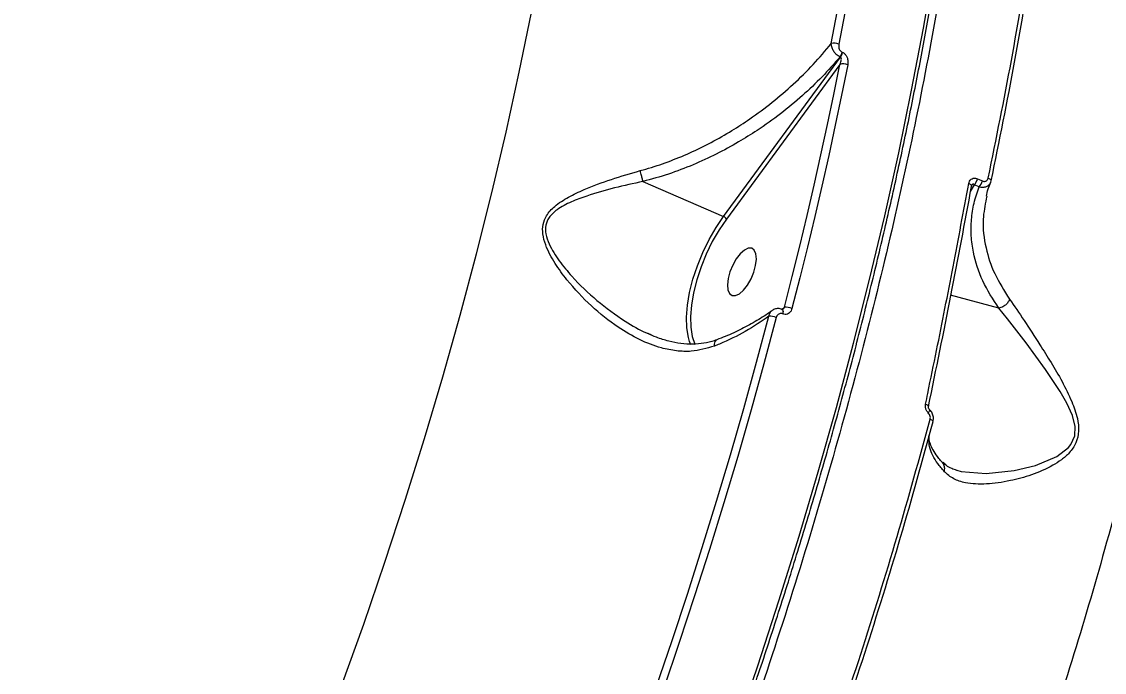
# Model space of a CAD drawing. Header units: millimetres. Extents: x -8092 to 6423, y -6886 to 5604.
# Drawn here: x 1203.1 to 1393.3, y -2804.6 to -2690.2 of the extents above; entities that cross this region are included whole.
import ezdxf

# ---------------------------------------------------------------- set-up
doc = ezdxf.new("R2010")
doc.units = ezdxf.units.MM
for name, color, linetype in [('DIKOM_ОБЪЕКТ', 7, 'Continuous'), ('DIKOM_РАЗМЕР_ЗОНА', 7, 'Continuous'), ('DIKOM_РАЗМЕР_ОБЪЕКТА', 7, 'Continuous')]:
    doc.layers.add(name, color=color, linetype=linetype)
doc.styles.add('style1', font='arial.ttf', dxfattribs={"width": 0.8})
doc.dimstyles.new('1-50', dxfattribs={"dimtxt": 300, "dimasz": 200, "dimexe": 100, "dimexo": 0, "dimgap": 100, "dimtad": 1, "dimtxsty": 'style1', "dimcen": 200, "dimclrd": 7, "dimclre": 7, "dimclrt": 7, "dimadec": 1, "dimazin": 2, "dimtfac": 1, "dimtmove": 0, "dimatfit": 2, "dimfxl": 0, "dimlwd": 25, "dimlwe": 18, "dimarcsym": 0})

# ---------------------------------------------------------------- blocks, each defined once
blk = doc.blocks.new('*D9')
at = {"layer": 'Defpoints', "color": 0, "transparency": 16777216}
for p in [(-8092.06, -86.27), (4664.84, -1471.84), (4664.84, -6785.92)]:
    blk.add_point(p, dxfattribs=at)
at = {"layer": 'DIKOM_РАЗМЕР_ЗОНА', "color": 7, "lineweight": 18, "transparency": 16777216}
for p, q in [((-8092.06, -86.27), (-8092.06, -6885.92)), ((4664.84, -1471.84), (4664.84, -6885.92))]:
    blk.add_line(p, q, dxfattribs=at)
at = {"layer": 'DIKOM_РАЗМЕР_ЗОНА', "color": 7, "lineweight": 25, "transparency": 16777216}
blk.add_line((-7892.06, -6785.92), (4464.84, -6785.92), dxfattribs=at)
at = {"layer": 'DIKOM_РАЗМЕР_ЗОНА', "color": 7, "transparency": 16777216}
for points in [[(-7892.06, -6752.58), (-7892.06, -6819.25), (-8092.06, -6785.92)], [(4464.84, -6752.58), (4464.84, -6819.25), (4664.84, -6785.92)]]:
    blk.add_solid(points, dxfattribs=at)
at = {"layer": 'DIKOM_РАЗМЕР_ЗОНА', "color": 7, "transparency": 16777216, "insert": (-2159.84, -6532.75), "char_height": 300, "attachment_point": 5, "style": 'style1'}
blk.add_mtext('12760', dxfattribs=at)
blk = doc.blocks.new('*D10')
at = {"layer": 'Defpoints', "color": 0, "transparency": 16777216}
for p in [(-65.22, 5603.5), (2870.75, -5504.88), (6323.39, -5504.88)]:
    blk.add_point(p, dxfattribs=at)
at = {"layer": 'DIKOM_РАЗМЕР_ЗОНА', "color": 7, "lineweight": 18, "transparency": 16777216}
for p, q in [((-65.22, 5603.5), (6423.39, 5603.5)), ((2870.75, -5504.88), (6423.39, -5504.88))]:
    blk.add_line(p, q, dxfattribs=at)
at = {"layer": 'DIKOM_РАЗМЕР_ЗОНА', "color": 7, "lineweight": 25, "transparency": 16777216}
blk.add_line((6323.39, 5403.5), (6323.39, -5304.88), dxfattribs=at)
at = {"layer": 'DIKOM_РАЗМЕР_ЗОНА', "color": 7, "transparency": 16777216}
for points in [[(6290.06, 5403.5), (6356.72, 5403.5), (6323.39, 5603.5)], [(6290.06, -5304.88), (6356.72, -5304.88), (6323.39, -5504.88)]]:
    blk.add_solid(points, dxfattribs=at)
at = {"layer": 'DIKOM_РАЗМЕР_ЗОНА', "color": 7, "transparency": 16777216, "insert": (6070.22, 308.83), "char_height": 300, "attachment_point": 5, "rotation": 90, "style": 'style1'}
blk.add_mtext('11100', dxfattribs=at)
blk = doc.blocks.new('*D11')
at = {"layer": 'Defpoints', "color": 0, "transparency": 16777216}
for p in [(-6092.06, -310.77), (2568.27, -2361.54), (2568.27, -4925.78)]:
    blk.add_point(p, dxfattribs=at)
at = {"layer": 'DIKOM_РАЗМЕР_ОБЪЕКТА', "color": 7, "lineweight": 18, "transparency": 16777216}
for p, q in [((-6092.06, -310.77), (-6092.06, -5025.78)), ((2568.27, -2361.54), (2568.27, -5025.78))]:
    blk.add_line(p, q, dxfattribs=at)
at = {"layer": 'DIKOM_РАЗМЕР_ОБЪЕКТА', "color": 7, "lineweight": 25, "transparency": 16777216}
blk.add_line((-5892.06, -4925.78), (2368.27, -4925.78), dxfattribs=at)
at = {"layer": 'DIKOM_РАЗМЕР_ОБЪЕКТА', "color": 7, "transparency": 16777216}
for points in [[(-5892.06, -4892.44), (-5892.06, -4959.11), (-6092.06, -4925.78)], [(2368.27, -4892.44), (2368.27, -4959.11), (2568.27, -4925.78)]]:
    blk.add_solid(points, dxfattribs=at)
at = {"layer": 'DIKOM_РАЗМЕР_ОБЪЕКТА', "color": 7, "transparency": 16777216, "insert": (-2605.9, -4672.61), "char_height": 300, "attachment_point": 5, "style": 'style1'}
blk.add_mtext('8660', dxfattribs=at)
blk = doc.blocks.new('*D12')
at = {"layer": 'Defpoints', "color": 0, "transparency": 16777216}
for p in [(529.59, 4103.5), (2292.6, -3779.74), (5226.02, -3779.74)]:
    blk.add_point(p, dxfattribs=at)
at = {"layer": 'DIKOM_РАЗМЕР_ОБЪЕКТА', "color": 7, "lineweight": 18, "transparency": 16777216}
for p, q in [((529.59, 4103.5), (5326.02, 4103.5)), ((2292.6, -3779.74), (5326.02, -3779.74))]:
    blk.add_line(p, q, dxfattribs=at)
at = {"layer": 'DIKOM_РАЗМЕР_ОБЪЕКТА', "color": 7, "lineweight": 25, "transparency": 16777216}
blk.add_line((5226.02, 3903.5), (5226.02, -3579.74), dxfattribs=at)
at = {"layer": 'DIKOM_РАЗМЕР_ОБЪЕКТА', "color": 7, "transparency": 16777216}
for points in [[(5192.69, 3903.5), (5259.35, 3903.5), (5226.02, 4103.5)], [(5192.69, -3579.74), (5259.35, -3579.74), (5226.02, -3779.74)]]:
    blk.add_solid(points, dxfattribs=at)
at = {"layer": 'DIKOM_РАЗМЕР_ОБЪЕКТА', "color": 7, "transparency": 16777216, "insert": (4972.85, 245.42), "char_height": 300, "attachment_point": 5, "rotation": 90, "style": 'style1'}
blk.add_mtext('7880', dxfattribs=at)

msp = doc.modelspace()

# ---------------------------------------------------------------- linework, layer by layer
at = {"layer": 'DIKOM_ОБЪЕКТ', "color": 7, "linetype": 'Continuous', "lineweight": 15}
for p, q in [((1326.438, -2724.459), (1346.986, -2696.465)), ((1346.986, -2696.465), (1346.901, -2696.428)), ((1347.265, -2695.596), (1347.351, -2695.633)), ((1346.896, -2697.734), (1326.936, -2724.927)), ((1371.062, -2717.843), (1371.916, -2718.227)), ((1312.276, -2718.325), (1326.438, -2724.459)), ((1370.486, -2718.88), (1369.789, -2720.052)), ((1371.342, -2719.265), (1370.486, -2718.88)), ((1373.414, -2718.205), (1373.321, -2718.438)), ((1372.667, -2720.889), (1372.597, -2721.353)), ((1374.809, -2740.6), (1366.34, -2738.29)), ((1336.669, -2740.808), (1337.124, -2740.43)), ((1336.725, -2740.817), (1336.698, -2740.805)), ((1336.839, -2741.591), (1336.812, -2741.579)), ((1313.121, -2745.004), (1313.654, -2745.204)), ((1320.698, -2747.016), (1320.468, -2746.427))]:
    msp.add_line(p, q, dxfattribs=at)
at = {"layer": 'DIKOM_ОБЪЕКТ', "color": 7, "linetype": 'Continuous', "lineweight": 15, "flags": 128}
for points in [[(1345.364, -2694.071), (1347.214, -2684.235), (1348.908, -2674.479), (1350.445, -2664.81), (1351.824, -2655.235), (1353.043, -2645.762), (1354.103, -2636.395), (1355.001, -2627.142), (1355.738, -2618.008)], [(1357.081, -2617.959), (1356.343, -2627.112), (1355.442, -2636.386), (1354.381, -2645.774), (1353.159, -2655.269), (1351.777, -2664.864), (1350.237, -2674.554), (1348.539, -2684.332), (1346.684, -2694.19)], [(1276.011, -2937.53), (1281.474, -2926.736), (1286.813, -2915.842), (1292.024, -2904.856), (1297.103, -2893.789), (1302.044, -2882.649), (1306.845, -2871.445), (1311.5, -2860.188), (1316.006, -2848.886), (1320.359, -2837.549), (1324.556, -2826.187), (1328.593, -2814.81), (1332.466, -2803.426), (1336.172, -2792.046), (1339.709, -2780.678), (1343.073, -2769.334), (1346.261, -2758.021), (1349.271, -2746.75), (1352.099, -2735.53), (1354.745, -2724.372), (1357.205, -2713.282), (1359.477, -2702.273), (1361.56, -2691.352), (1363.452, -2680.529)], [(1242.175, -2850.193), (1246.688, -2839.454), (1251.054, -2828.667), (1255.267, -2817.841), (1259.324, -2806.986), (1263.221, -2796.113), (1266.955, -2785.232), (1270.521, -2774.352), (1273.918, -2763.484), (1277.141, -2752.639), (1280.187, -2741.825), (1283.055, -2731.054), (1285.74, -2720.335), (1288.241, -2709.678), (1290.555, -2699.093), (1292.68, -2688.59)], [(1337.124, -2740.43), (1338.495, -2735.04), (1339.823, -2729.663), (1341.11, -2724.3), (1342.353, -2718.952), (1343.554, -2713.621), (1344.712, -2708.307), (1345.826, -2703.011), (1346.896, -2697.734)], [(1348.257, -2697.842), (1347.184, -2703.131), (1346.067, -2708.44), (1344.907, -2713.766), (1343.703, -2719.111), (1342.457, -2724.471), (1341.167, -2729.847), (1339.835, -2735.237), (1338.461, -2740.64)], [(1372.942, -2717.717), (1373.066, -2717.772), (1373.175, -2717.833), (1373.267, -2717.896), (1373.341, -2717.961), (1373.393, -2718.026), (1373.423, -2718.089), (1373.43, -2718.149), (1373.414, -2718.205)], [(1369.51, -2718.693), (1369.645, -2718.75), (1369.762, -2718.811), (1369.858, -2718.876), (1369.93, -2718.943), (1369.977, -2719.009), (1369.996, -2719.073), (1369.994, -2719.112)], [(1369.994, -2719.112), (1369.988, -2719.133), (1369.953, -2719.187)], [(1320.468, -2746.427), (1320.262, -2745.714), (1319.993, -2744.044), (1319.94, -2742.141), (1320.106, -2740.048), (1320.485, -2737.815), (1321.069, -2735.493), (1321.844, -2733.136), (1322.792, -2730.801), (1323.892, -2728.542), (1325.117, -2726.411), (1326.438, -2724.459)], [(1326.936, -2724.927), (1325.655, -2726.821), (1324.467, -2728.887), (1323.401, -2731.078), (1322.481, -2733.342), (1321.729, -2735.626), (1321.163, -2737.878), (1320.795, -2740.043), (1320.635, -2742.073), (1320.686, -2743.919), (1320.947, -2745.538), (1321.411, -2746.892), (1321.459, -2746.992)], [(1329.951, -2737.409), (1330.65, -2736.511), (1331.27, -2735.426), (1331.759, -2734.243), (1332.079, -2733.058), (1332.203, -2731.967), (1332.121, -2731.057), (1331.84, -2730.404), (1331.383, -2730.058), (1330.786, -2730.05), (1330.098, -2730.379), (1329.375, -2731.018), (1328.676, -2731.917), (1328.056, -2733.002), (1327.567, -2734.184), (1327.247, -2735.37), (1327.123, -2736.461), (1327.205, -2737.371), (1327.486, -2738.025), (1327.943, -2738.37), (1328.54, -2738.378), (1329.228, -2738.049), (1329.951, -2737.409)], [(1336.698, -2740.805), (1336.704, -2740.808), (1336.787, -2740.88), (1336.841, -2741.001), (1336.864, -2741.165), (1336.854, -2741.361), (1336.812, -2741.579)], [(1336.723, -2740.816), (1336.731, -2740.82), (1336.814, -2740.892), (1336.869, -2741.013), (1336.891, -2741.177), (1336.881, -2741.373), (1336.839, -2741.591)], [(1367.43, -2769.059), (1368.173, -2769.286), (1372.562, -2769.628), (1377.491, -2769.106), (1381.247, -2768.229), (1384.967, -2766.666), (1387.067, -2765.058), (1387.472, -2764.55), (1388.148, -2763.028), (1388.223, -2761.407), (1387.749, -2759.455), (1386.778, -2757.268), (1385.597, -2755.215), (1383.02, -2751.351), (1379.579, -2746.656), (1376.297, -2742.431), (1374.82, -2740.603), (1374.818, -2740.601), (1374.818, -2740.601)], [(1314.612, -2807.181), (1317.395, -2799.006), (1320.091, -2790.831), (1322.701, -2782.662), (1325.222, -2774.5), (1327.653, -2766.35), (1329.995, -2758.215), (1332.245, -2750.099), (1334.402, -2742.006)], [(1335.698, -2742.231), (1333.536, -2750.342), (1331.281, -2758.476), (1328.935, -2766.629), (1326.498, -2774.797), (1323.971, -2782.976), (1321.356, -2791.164), (1318.654, -2799.357), (1315.865, -2807.551)], [(1361.929, -2757.442), (1362.066, -2757.493), (1362.186, -2757.548), (1362.285, -2757.604), (1362.361, -2757.659), (1362.411, -2757.712), (1362.433, -2757.762), (1362.433, -2757.793)], [(1362.413, -2758.997), (1362.508, -2758.862), (1362.583, -2758.737), (1362.634, -2758.627), (1362.66, -2758.535), (1362.66, -2758.466), (1362.637, -2758.424)], [(1362.743, -2760.119), (1362.867, -2760.175), (1362.977, -2760.232), (1363.07, -2760.29), (1363.145, -2760.348), (1363.199, -2760.404), (1363.232, -2760.456), (1363.241, -2760.504), (1363.228, -2760.546)]]:
    msp.add_lwpolyline(points, dxfattribs=at)
at = {"layer": 'DIKOM_ОБЪЕКТ', "color": 7, "linetype": 'Continuous', "lineweight": 15}
for centre, radius, start, end in [((1345.855, -2695.999), 1.99, 65.37876, 104.30513), ((1345.139, -2695.16), 2.171, 324.2544, 348.42489), ((1345.227, -2695.199), 2.168, 324.24363, 348.44942), ((1347.434, -2699.592), 1.934, 64.80108, 106.14364), ((1368.949, -2717.347), 2.171, 315.08113, 346.80295), ((1369.791, -2717.73), 2.182, 315.28716, 346.82178), ((1326.097, -2725.32), 0.927, 25.07715, 68.37029), ((1337.434, -2742.821), 2.41, 64.77386, 97.39472), ((1334.625, -2744.566), 2.57, 65.31868, 94.98173)]:
    msp.add_arc(centre, radius, start, end, dxfattribs=at)
for points, knots in [([(1330.469, -2442.055), (1330.486, -2442.071), (1333.182, -2444.56), (1338.014, -2450.622), (1344.847, -2460.293), (1350.876, -2471.137), (1356.187, -2482.905), (1360.767, -2495.566), (1364.7, -2509.314), (1367.939, -2524.151), (1370.458, -2540.049), (1372.2, -2556.659), (1373.179, -2573.906), (1373.423, -2591.705), (1372.936, -2610.345), (1371.687, -2629.798), (1369.663, -2650.014), (1366.908, -2670.548), (1363.449, -2691.322), (1359.328, -2712.254), (1354.476, -2733.686), (1348.88, -2755.563), (1342.542, -2777.818), (1335.6, -2799.961), (1328.093, -2821.919), (1320.071, -2843.625), (1311.402, -2865.431), (1302.09, -2887.265), (1292.151, -2909.05), (1282.243, -2929.405), (1272.479, -2948.327), (1262.953, -2965.846), (1253.098, -2983.059), (1242.934, -2999.914), (1232.575, -3016.231), (1222.07, -3031.932), (1212.57, -3045.462), (1206.503, -3053.646), (1204.033, -3056.979)], [0, 0, 0, 0, 0.0001878, 0.0303399, 0.0605166, 0.0906687, 0.1199697, 0.1492932, 0.1785942, 0.2087462, 0.238923, 0.2690752, 0.2983756, 0.3276989, 0.3569994, 0.3871512, 0.4173275, 0.4474792, 0.4767801, 0.5061036, 0.5354043, 0.5655563, 0.595733, 0.6258848, 0.6551857, 0.684509, 0.7138099, 0.7439619, 0.7741383, 0.8042904, 0.8297913, 0.8553221, 0.8808531, 0.9066257, 0.9323986, 0.9575224, 0.982703, 1, 1, 1, 1]), ([(1276.563, -2937.678), (1277.475, -2935.895), (1280.122, -2930.725), (1284.419, -2922.095), (1289.415, -2911.765), (1294.294, -2901.356), (1299.052, -2890.877), (1303.688, -2880.335), (1308.196, -2869.738), (1312.574, -2859.095), (1316.819, -2848.413), (1320.926, -2837.701), (1324.894, -2826.965), (1328.719, -2816.216), (1332.398, -2805.46), (1335.928, -2794.705), (1339.307, -2783.96), (1342.533, -2773.233), (1345.602, -2762.531), (1348.513, -2751.864), (1351.263, -2741.238), (1353.85, -2730.662), (1356.273, -2720.144), (1358.529, -2709.691), (1360.617, -2699.312), (1362.534, -2689.014), (1364.281, -2678.805), (1365.855, -2668.692), (1367.255, -2658.684), (1368.48, -2648.788), (1369.53, -2639.01), (1370.403, -2629.359), (1371.098, -2619.842), (1371.615, -2610.465), (1371.954, -2601.236), (1372.115, -2592.162), (1372.096, -2583.249), (1371.899, -2574.505), (1371.523, -2565.935), (1370.968, -2557.546), (1370.235, -2549.345), (1369.324, -2541.337), (1368.236, -2533.529), (1366.972, -2525.926), (1365.532, -2518.535), (1363.917, -2511.36), (1362.129, -2504.408), (1360.168, -2497.682), (1358.037, -2491.19), (1355.736, -2484.935), (1353.268, -2478.923), (1350.633, -2473.158), (1347.835, -2467.645), (1344.875, -2462.388), (1341.755, -2457.391), (1338.48, -2452.656), (1335.043, -2448.201), (1331.956, -2444.536), (1329.954, -2442.471), (1329.204, -2441.697)], [0, 0, 0, 0, 0.0093744, 0.0271863, 0.0449986, 0.0628103, 0.0806222, 0.0984341, 0.1162461, 0.1340579, 0.1518697, 0.1696816, 0.1874937, 0.2053059, 0.2231182, 0.2409305, 0.2587432, 0.2765562, 0.2943691, 0.3121826, 0.3299962, 0.34781, 0.3656246, 0.3834392, 0.4012543, 0.4190698, 0.436886, 0.4547026, 0.4725197, 0.4903375, 0.5081561, 0.525975, 0.5437949, 0.5616157, 0.5794368, 0.5972593, 0.6150822, 0.6329063, 0.6507312, 0.6685569, 0.6863837, 0.7042114, 0.7220396, 0.739869, 0.7576987, 0.775529, 0.7933594, 0.8111899, 0.8290198, 0.8468486, 0.8646758, 0.8825006, 0.9003223, 0.9181399, 0.9359523, 0.9537585, 0.9715573, 0.9893479, 1, 1, 1, 1]), ([(1373.529, -2498.367), (1373.806, -2498.625), (1376.297, -2500.954), (1380.61, -2506.168), (1386.412, -2514.054), (1391.897, -2523.165), (1397.021, -2533.453), (1401.686, -2545.014), (1405.749, -2557.587), (1409.162, -2571.178), (1411.892, -2585.763), (1413.85, -2600.861), (1415.068, -2616.375), (1415.592, -2632.206), (1415.44, -2648.783), (1414.577, -2666.08), (1412.987, -2684.054), (1410.653, -2702.708), (1407.545, -2721.994), (1403.631, -2741.96), (1398.946, -2762.314), (1393.615, -2782.569), (1387.724, -2802.549), (1381.353, -2822.179), (1374.335, -2842.012), (1366.67, -2861.986), (1358.377, -2882.037), (1349.695, -2901.608), (1340.678, -2920.649), (1331.385, -2939.119), (1321.618, -2957.437), (1311.385, -2975.523), (1300.736, -2993.365), (1293.378, -3004.833), (1289.7, -3010.565)], [0, 0, 0, 0, 0.0036232, 0.03267732, 0.06202071, 0.09136405, 0.1238023, 0.15626567, 0.18870375, 0.22209789, 0.25551985, 0.28891353, 0.32033135, 0.35177296, 0.38319047, 0.41551435, 0.44786489, 0.48018897, 0.51368208, 0.54717538, 0.58114963, 0.61512426, 0.64703366, 0.67896783, 0.71087771, 0.74371704, 0.77658329, 0.80942319, 0.8407557, 0.87211054, 0.90344315, 0.93562061, 0.9678222, 1, 1, 1, 1]), ([(1372.942, -2717.717), (1374.345, -2710.807), (1377.151, -2696.989), (1380.502, -2676.615), (1383.263, -2656.517), (1384.496, -2643.486), (1385.113, -2636.971)], [0, 0, 0, 0, 0.2484765, 0.496955, 0.7484764, 1, 1, 1, 1]), ([(1385.568, -2637.578), (1384.96, -2644.005), (1383.746, -2656.857), (1381.014, -2676.836), (1377.667, -2697.255), (1374.832, -2711.222), (1373.414, -2718.205)], [0, 0, 0, 0, 0.2484763, 0.4969512, 0.7484741, 1, 1, 1, 1]), ([(1311.806, -2716.415), (1312.134, -2716.324), (1313.781, -2715.867), (1316.71, -2714.889), (1321.851, -2712.781), (1326.652, -2710.226), (1331.404, -2707.133), (1335.032, -2704.434), (1338.754, -2701.226), (1342.247, -2697.784), (1344.325, -2695.309), (1345.364, -2694.071)], [0, 0, 0, 0, 0.0242954, 0.1222489, 0.2202162, 0.4215155, 0.5118854, 0.6322333, 0.7525893, 0.8762915, 1, 1, 1, 1]), ([(1346.901, -2696.428), (1346.826, -2696.389), (1346.58, -2696.261), (1346.186, -2695.938), (1345.771, -2695.422), (1345.469, -2694.815), (1345.369, -2694.347), (1345.364, -2694.109), (1345.364, -2694.071)], [0, 0, 0, 0, 0.0891939, 0.2936151, 0.4896168, 0.7163527, 0.954563, 1, 1, 1, 1]), ([(1346.684, -2694.19), (1346.668, -2694.349), (1346.638, -2694.63), (1346.743, -2695.03), (1346.913, -2695.334), (1347.102, -2695.515), (1347.227, -2695.577), (1347.265, -2695.596)], [0, 0, 0, 0, 0.3025558, 0.534675, 0.725459, 0.9171072, 1, 1, 1, 1]), ([(1346.901, -2696.428), (1345.868, -2697.605), (1343.803, -2699.957), (1340.296, -2703.287), (1336.496, -2706.444), (1332.724, -2709.142), (1328.942, -2711.499), (1325.192, -2713.539), (1321.067, -2715.435), (1316.763, -2717.086), (1313.77, -2717.911), (1312.274, -2718.323)], [0, 0, 0, 0, 0.1183254, 0.2366529, 0.3581413, 0.4796265, 0.5712573, 0.6768274, 0.7823871, 0.8912045, 1, 1, 1, 1]), ([(1346.896, -2697.734), (1346.959, -2697.584), (1347.068, -2697.318), (1347.138, -2696.955), (1347.136, -2696.714), (1347.094, -2696.575), (1347.048, -2696.501), (1347.004, -2696.476), (1346.986, -2696.465)], [0, 0, 0, 0, 0.3509825, 0.6182773, 0.8028598, 0.8793041, 0.9492275, 1, 1, 1, 1]), ([(1347.351, -2695.633), (1347.408, -2695.661), (1347.605, -2695.759), (1347.902, -2696.049), (1348.172, -2696.54), (1348.331, -2697.168), (1348.283, -2697.604), (1348.257, -2697.842)], [0, 0, 0, 0, 0.0796452, 0.2757084, 0.470769, 0.7105828, 1, 1, 1, 1]), ([(1324.827, -2747.259), (1323.484, -2747.65), (1321.306, -2748.285), (1318.146, -2748.14), (1315.09, -2747.539), (1311.621, -2746.189), (1307.457, -2743.753), (1303.103, -2740.261), (1299.432, -2736.376), (1296.772, -2732.731), (1295.29, -2730.013), (1294.626, -2727.644), (1294.643, -2725.835), (1295.338, -2724.111), (1296.892, -2722.47), (1299.19, -2721.012), (1302.522, -2719.44), (1306.728, -2717.872), (1310.103, -2716.904), (1311.806, -2716.415)], [0, 0, 0, 0, 0.0742571, 0.1205062, 0.1678173, 0.2375789, 0.3094465, 0.405672, 0.5047056, 0.5602504, 0.6168571, 0.6484798, 0.675388, 0.7024598, 0.7386861, 0.7871117, 0.836818, 0.9176533, 1, 1, 1, 1]), ([(1312.274, -2718.323), (1312.231, -2718.135), (1312.145, -2717.759), (1311.995, -2717.15), (1311.881, -2716.701), (1311.824, -2716.482), (1311.806, -2716.415)], [0, 0, 0, 0, 0.3252832, 0.6505672, 0.8925273, 1, 1, 1, 1]), ([(1369.51, -2718.693), (1369.552, -2718.543), (1369.636, -2718.241), (1369.927, -2717.912), (1370.298, -2717.734), (1370.695, -2717.711), (1370.946, -2717.801), (1371.062, -2717.843)], [0, 0, 0, 0, 0.21316932, 0.42646305, 0.63060177, 0.82895266, 1, 1, 1, 1]), ([(1371.916, -2718.227), (1371.995, -2718.256), (1372.162, -2718.316), (1372.422, -2718.306), (1372.664, -2718.199), (1372.855, -2717.998), (1372.913, -2717.81), (1372.942, -2717.717)], [0, 0, 0, 0, 0.1798241, 0.3800722, 0.5811969, 0.7907358, 1, 1, 1, 1]), ([(1312.276, -2718.325), (1310.602, -2718.685), (1307.228, -2719.411), (1303.035, -2720.607), (1299.663, -2721.862), (1297.369, -2723.033), (1295.791, -2724.444), (1295.117, -2725.989), (1295.168, -2727.644), (1295.936, -2729.809), (1297.533, -2732.32), (1300.323, -2735.684), (1304.162, -2739.377), (1308.63, -2742.59), (1311.677, -2744.469), (1313.047, -2744.977), (1313.121, -2745.004)], [0, 0, 0, 0, 0.1078205, 0.2173853, 0.2807155, 0.3450993, 0.3901159, 0.4226908, 0.455249, 0.4947605, 0.5669348, 0.6411626, 0.7698243, 0.9015455, 0.9946697, 1, 1, 1, 1]), ([(1312.274, -2718.323), (1312.274, -2718.323), (1312.274, -2718.324), (1312.275, -2718.324), (1312.276, -2718.325), (1312.276, -2718.325)], [0, 0, 0, 0, 0.28818085, 0.69167304, 1, 1, 1, 1]), ([(1361.929, -2757.442), (1362.06, -2756.813), (1362.713, -2753.669), (1364.364, -2745.587), (1366.808, -2733.25), (1368.609, -2723.548), (1369.51, -2718.693)], [0, 0, 0, 0, 0.0480627, 0.2403234, 0.6198783, 1, 1, 1, 1]), ([(1369.953, -2719.187), (1368.769, -2725.554), (1366.399, -2738.305), (1363.732, -2751.327), (1362.396, -2757.846)], [0, 0, 0, 0, 0.4993574, 1, 1, 1, 1]), ([(1374.809, -2740.6), (1373.785, -2739.01), (1371.712, -2735.791), (1370.373, -2731.477), (1369.897, -2727.867), (1369.94, -2724.978), (1370.371, -2722.094), (1371.018, -2720.208), (1371.342, -2719.265)], [0, 0, 0, 0, 0.2282494, 0.4620537, 0.5944915, 0.7269338, 0.8634648, 1, 1, 1, 1]), ([(1369.997, -2719.111), (1369.998, -2719.103), (1370.003, -2719.046), (1370.026, -2719.006), (1370.033, -2718.995), (1370.034, -2718.994)], [0, 0, 0, 0, 0.1306114, 0.8902018, 1, 1, 1, 1]), ([(1370.486, -2718.88), (1370.454, -2718.855), (1370.398, -2718.812), (1370.317, -2718.797), (1370.241, -2718.806), (1370.187, -2718.829), (1370.115, -2718.883), (1370.07, -2718.934), (1370.041, -2718.982), (1370.035, -2718.991)], [0, 0, 0, 0, 0.2375257, 0.4228125, 0.4887624, 0.6842034, 0.7370086, 0.9490052, 1, 1, 1, 1]), ([(1373.321, -2718.438), (1373.287, -2718.538), (1373.194, -2718.817), (1372.833, -2719.143), (1372.307, -2719.362), (1371.781, -2719.381), (1371.46, -2719.296), (1371.342, -2719.265)], [0, 0, 0, 0, 0.1344455, 0.3778125, 0.6186194, 0.8595244, 1, 1, 1, 1]), ([(1372.615, -2720.916), (1372.706, -2720.479), (1372.879, -2719.649), (1373.217, -2718.843), (1373.377, -2718.461)], [0, 0, 0, 0, 0.5264072, 1, 1, 1, 1]), ([(1372.597, -2721.353), (1372.362, -2722.551), (1371.805, -2725.391), (1372.364, -2729.835), (1373.877, -2734.572), (1375.751, -2737.515), (1376.698, -2739.002)], [0, 0, 0, 0, 0.2052658, 0.4867091, 0.7406756, 1, 1, 1, 1]), ([(1376.698, -2739.002), (1377.535, -2740.211), (1379.211, -2742.632), (1381.701, -2746.514), (1383.985, -2750.113), (1385.933, -2753.427), (1387.559, -2756.711), (1388.632, -2759.657), (1388.939, -2762.19), (1388.447, -2764.359), (1387.26, -2766.021), (1385.808, -2767.271), (1383.569, -2768.658), (1380.51, -2769.974), (1376.522, -2771.041), (1372.554, -2771.623), (1369.242, -2771.431), (1366.785, -2770.681), (1365.743, -2769.776), (1365.222, -2769.324)], [0, 0, 0, 0, 0.083822, 0.1677501, 0.2253315, 0.2830235, 0.3403535, 0.3851893, 0.4168046, 0.4487252, 0.4828928, 0.5143317, 0.5458656, 0.6206965, 0.6956598, 0.7865358, 0.8772677, 0.9386792, 1, 1, 1, 1]), ([(1376.698, -2739.002), (1376.684, -2739.039), (1376.631, -2739.182), (1376.46, -2739.505), (1376.096, -2739.941), (1375.511, -2740.382), (1375.061, -2740.524), (1374.818, -2740.601)], [0, 0, 0, 0, 0.051344, 0.1966249, 0.4492848, 0.7019004, 1, 1, 1, 1]), ([(1334.957, -2740.994), (1334.878, -2741.056), (1334.076, -2741.684), (1332.313, -2742.779), (1329.658, -2744.248), (1327.288, -2745.37), (1325.75, -2745.946), (1325.247, -2746.134)], [0, 0, 0, 0, 0.0303496, 0.3085262, 0.5868308, 0.8649574, 1, 1, 1, 1]), ([(1336.692, -2740.82), (1336.651, -2740.797), (1336.404, -2740.66), (1335.882, -2740.635), (1335.321, -2740.748), (1335.069, -2740.954), (1334.989, -2741.019)], [0, 0, 0, 0, 0.0765964, 0.4627653, 0.829805, 1, 1, 1, 1]), ([(1336.842, -2740.789), (1336.826, -2740.801), (1336.779, -2740.837), (1336.787, -2740.835), (1336.737, -2740.819), (1336.721, -2740.813)], [0, 0, 0, 0, 0.2544097, 0.7516896, 1, 1, 1, 1]), ([(1338.461, -2740.64), (1338.415, -2740.778), (1338.315, -2741.072), (1338.03, -2741.418), (1337.662, -2741.64), (1337.247, -2741.717), (1336.975, -2741.633), (1336.839, -2741.591)], [0, 0, 0, 0, 0.1890363, 0.4044896, 0.606809, 0.8033522, 1, 1, 1, 1]), ([(1336.843, -2740.791), (1336.845, -2740.79), (1336.912, -2740.747), (1337.011, -2740.621), (1337.087, -2740.492), (1337.124, -2740.43)], [0, 0, 0, 0, 0.012444, 0.528697, 1, 1, 1, 1]), ([(1374.818, -2740.601), (1374.817, -2740.601), (1374.815, -2740.601), (1374.812, -2740.601), (1374.81, -2740.6), (1374.809, -2740.6)], [0, 0, 0, 0, 0.33596492, 0.78216755, 1, 1, 1, 1]), ([(1334.402, -2742.006), (1333.063, -2742.918), (1330.436, -2744.706), (1327.041, -2746.348), (1325.131, -2747.134), (1324.827, -2747.259)], [0, 0, 0, 0, 0.4665353, 0.9150066, 1, 1, 1, 1]), ([(1334.402, -2742.006), (1334.443, -2741.838), (1334.533, -2741.476), (1334.751, -2741.135), (1334.94, -2741.035), (1334.972, -2741.018)], [0, 0, 0, 0, 0.416285, 0.8986067, 1, 1, 1, 1]), ([(1336.812, -2741.579), (1336.719, -2741.55), (1336.534, -2741.493), (1336.252, -2741.546), (1335.998, -2741.698), (1335.8, -2741.934), (1335.731, -2742.137), (1335.698, -2742.231)], [0, 0, 0, 0, 0.19518446, 0.39007701, 0.59331162, 0.81113649, 1, 1, 1, 1]), ([(1325.265, -2746.12), (1325.116, -2746.184), (1324.384, -2746.499), (1322.968, -2746.785), (1321.013, -2746.969), (1318.944, -2746.841), (1316.806, -2746.405), (1314.842, -2745.812), (1313.624, -2745.261), (1313.119, -2745.033)], [0, 0, 0, 0, 0.0396872, 0.1943954, 0.3571784, 0.5262133, 0.7000289, 0.8755619, 1, 1, 1, 1]), ([(1324.827, -2747.259), (1324.826, -2747.234), (1324.818, -2747.018), (1324.861, -2746.649), (1325.023, -2746.283), (1325.205, -2746.201), (1325.286, -2746.164)], [0, 0, 0, 0, 0.0449998, 0.3820459, 0.7247478, 1, 1, 1, 1]), ([(1362.413, -2758.997), (1362.302, -2758.867), (1362.078, -2758.606), (1361.905, -2758.1), (1361.883, -2757.7), (1361.921, -2757.489), (1361.929, -2757.442)], [0, 0, 0, 0, 0.30534626, 0.61146018, 0.91264069, 1, 1, 1, 1]), ([(1362.64, -2758.422), (1362.627, -2758.411), (1362.578, -2758.368), (1362.504, -2758.254), (1362.439, -2758.091), (1362.418, -2757.935), (1362.422, -2757.831), (1362.433, -2757.797), (1362.434, -2757.793)], [0, 0, 0, 0, 0.0885874, 0.3359804, 0.559872, 0.7872408, 0.9790824, 1, 1, 1, 1]), ([(1362.743, -2760.119), (1362.752, -2760.077), (1362.787, -2759.923), (1362.773, -2759.631), (1362.651, -2759.275), (1362.492, -2759.09), (1362.413, -2758.997)], [0, 0, 0, 0, 0.1084829, 0.3983886, 0.699708, 1, 1, 1, 1]), ([(1363.225, -2760.518), (1363.265, -2760.325), (1363.354, -2759.899), (1363.193, -2759.212), (1362.923, -2758.699), (1362.682, -2758.484), (1362.629, -2758.436)], [0, 0, 0, 0, 0.2592172, 0.5711472, 0.9054328, 1, 1, 1, 1]), ([(1336.268, -2842.318), (1338.772, -2835.5), (1343.78, -2821.865), (1350.643, -2801.296), (1357.054, -2780.68), (1360.846, -2766.973), (1362.743, -2760.119)], [0, 0, 0, 0, 0.2486165, 0.4972324, 0.7486176, 1, 1, 1, 1]), ([(1363.228, -2760.546), (1361.356, -2767.314), (1357.611, -2780.85), (1351.241, -2801.358), (1344.371, -2821.972), (1339.315, -2835.739), (1336.786, -2842.622)], [0, 0, 0, 0, 0.2486148, 0.4972299, 0.7486142, 1, 1, 1, 1]), ([(1365.222, -2769.324), (1364.819, -2768.841), (1363.628, -2767.417), (1362.49, -2765.237), (1362.53, -2763.673), (1362.548, -2762.954)], [0, 0, 0, 0, 0.2172624, 0.640283, 1, 1, 1, 1]), ([(1364.922, -2767.736), (1364.691, -2767.483), (1364.072, -2766.805), (1363.384, -2765.774), (1362.827, -2764.669), (1362.544, -2763.754), (1362.529, -2763.259), (1362.522, -2763.045)], [0, 0, 0, 0, 0.135682, 0.3640367, 0.5928391, 0.8248353, 1, 1, 1, 1]), ([(1365.222, -2769.324), (1365.233, -2769.284), (1365.28, -2769.1), (1365.312, -2768.704), (1365.219, -2768.18), (1364.996, -2767.89), (1364.893, -2767.756)], [0, 0, 0, 0, 0.0706104, 0.3235679, 0.6880593, 1, 1, 1, 1]), ([(1367.422, -2769.092), (1367.11, -2768.993), (1366.401, -2768.769), (1365.621, -2768.318), (1365.206, -2767.872), (1365.025, -2767.677)], [0, 0, 0, 0, 0.3075644, 0.6983565, 1, 1, 1, 1])]:
    msp.add_open_spline(points, degree=3, knots=knots, dxfattribs=at)

# ---------------------------------------------------------------- dimensions: what is measured, and where the dimension line sits
at = {"layer": 'DIKOM_РАЗМЕР_ЗОНА'}
dim = msp.add_linear_dim(base=(6323.39, -5504.88), p1=(-65.219, 5603.501), p2=(2870.746, -5504.88), angle=90, text='11100', dimstyle='1-50', dxfattribs=at)
dim.commit()
dim.dimension.update_dxf_attribs({"geometry": '*D10', "text_midpoint": (6323.39, 308.825), "dimtype": 160})
dim = msp.add_linear_dim(base=(4664.839, -6785.918), p1=(-8092.064, -86.271), p2=(4664.839, -1471.84), text='12760', dimstyle='1-50', dxfattribs=at)
dim.commit()
dim.dimension.update_dxf_attribs({"geometry": '*D9', "text_midpoint": (-2159.843, -6785.918), "dimtype": 160})
at = {"layer": 'DIKOM_РАЗМЕР_ОБЪЕКТА'}
dim = msp.add_linear_dim(base=(5226.021, -3779.744), p1=(529.595, 4103.501), p2=(2292.598, -3779.744), angle=90, text='7880', dimstyle='1-50', dxfattribs=at)
dim.commit()
dim.dimension.update_dxf_attribs({"geometry": '*D12', "text_midpoint": (5226.021, 245.421), "dimtype": 160})
dim = msp.add_linear_dim(base=(2568.274, -4925.777), p1=(-6092.064, -310.768), p2=(2568.274, -2361.54), text='8660', dimstyle='1-50', dxfattribs=at)
dim.commit()
dim.dimension.update_dxf_attribs({"geometry": '*D11', "text_midpoint": (-2605.904, -4925.777), "dimtype": 160})

doc.saveas('drawing.dxf')
